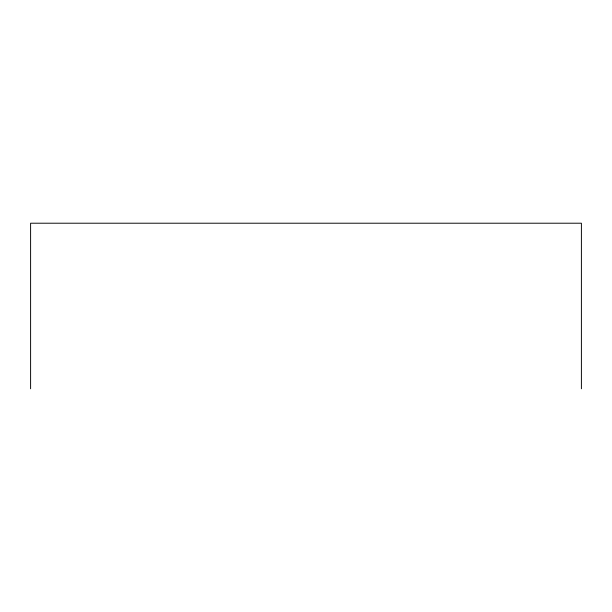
<?xml version="1.0" encoding="UTF-8"?>
<svg xmlns="http://www.w3.org/2000/svg" width="612" height="612" viewBox="0 0 612 612"><rect width="100%" height="100%" fill="white"/><g stroke="black" fill="none" stroke-linecap="round" stroke-linejoin="round"><path stroke-width="0.92" d="M581.4 388.788L581.4 223.212L30.6 223.212L30.6 388.788"/></g></svg>
